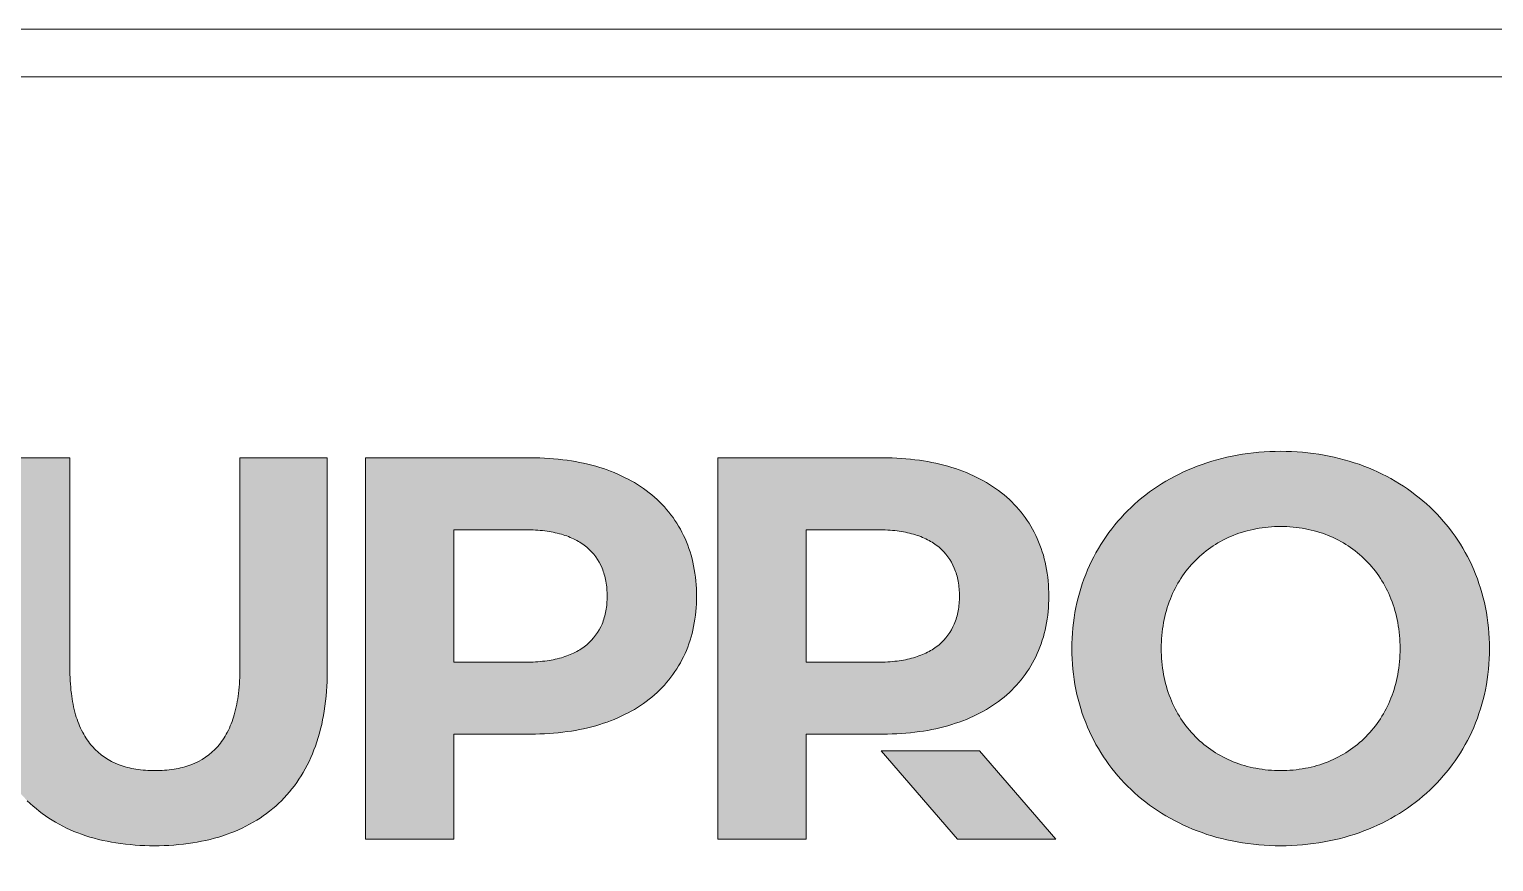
# Model space of a CAD drawing. Header units: millimetres. Extents: x 0 to 7790, y 0 to 17467.
# Drawn here: x 136.7 to 290.3, y 10837.6 to 10925 of the extents above; entities that cross this region are included whole.
import ezdxf

# ---------------------------------------------------------------- set-up
doc = ezdxf.new("R2010")
doc.units = ezdxf.units.MM
doc.layers.get('0').update_dxf_attribs({"lineweight": 15})
doc.layers.add('_MB_logo_navyblue_0.09', color=176, linetype='Continuous', lineweight=9)
doc.layers.add('_MB_ramka_0.15', color=124, linetype='Continuous', lineweight=15)
doc.layers.add('_MB_pomocnicze_niedrukowane', color=220, linetype='Continuous', lineweight=15, plot=False)

# ---------------------------------------------------------------- blocks, each defined once
blk = doc.blocks.new('-logo_new_ALUPROF')
at = {"layer": '_MB_logo_navyblue_0.09'}
h = blk.add_hatch(color=256, dxfattribs=at)
edge = h.paths.add_edge_path()
edge.add_arc((65.71077729149007, -15.00562185011801), 5.444306577864176, 179.9107788839091, 191.3072367144844)
edge.add_arc((65.33629367146963, -15.07699401928572), 5.063098947920667, 191.3461442901536, 203.056721379159)
edge.add_arc((65.1961958311366, -15.13063317957442), 4.913188195481013, 203.1210223745588, 226.5797366949905)
edge.add_arc((65.31419062815523, -15.00211547920959), 5.087638413685067, 226.6093841017991, 238.0329149500483)
edge.add_arc((65.47097921229661, -14.74746188399999), 5.386683594477502, 238.052164913051, 249.1409837678797)
edge.add_arc((65.62570217961527, -14.3368499884227), 5.825476126725009, 249.156957502876, 259.8472540035813)
edge.add_arc((65.73061567037824, -13.74211193520172), 6.429394972042421, 259.8612055720926, 270.0928101282971)
edge.add_arc((65.7511041616024, -13.74739036984009), 6.424116001017197, 269.9101523694583, 280.1132365906623)
edge.add_arc((65.8535122512442, -14.32874613471336), 5.83381084437024, 280.1256678490933, 290.7788344201919)
edge.add_arc((66.00730818254172, -14.73787744373428), 5.396730025831341, 290.7931832804674, 301.8508948008232)
edge.add_arc((66.16665827491555, -14.99742461199067), 5.092173893778004, 301.8690093919393, 313.2799448608349)
edge.add_arc((66.2914485534681, -15.13333790243068), 4.907676166315141, 313.3071269464103, 336.8093416407933)
edge.add_arc((66.15119709149447, -15.07994750622693), 5.057623704696445, 336.8790519709802, 348.6281614892102)
edge.add_arc((65.76368003206363, -15.00597353917161), 5.452120349231831, 348.6690111110812, 360.092789116914)
edge.add_arc((65.76302584613637, -14.9883100063489), 5.452774541409779, 359.9071758994942, 371.3303072658896)
edge.add_arc((66.15080701377782, -14.9142875761841), 5.058009371407269, 11.37115010506755, 23.1199271292144)
edge.add_arc((66.29132684882593, -14.86077778652728), 4.907768018595755, 23.18955329320021, 46.69193126687409)
edge.add_arc((66.16666150677256, -14.99656907230464), 5.092091234778272, 46.71922924290048, 58.13045520463679)
edge.add_arc((66.00732793679879, -15.25608636703854), 5.396613257454956, 58.14858191730764, 69.20657030204714)
edge.add_arc((65.85352404203351, -15.66523528883841), 5.833713362505914, 69.22092615484965, 79.87427880170158)
edge.add_arc((65.75110530233671, -16.24664856387876), 6.424077004675139, 79.88671170761441, 90.08985835006975)
edge.add_arc((65.73061805848317, -16.25142434467659), 6.428853316865375, 89.90720333559432, 100.1396793113175)
edge.add_arc((65.62573937028029, -15.65692452628491), 5.825175134833163, 100.1536477819189, 110.8445610658903)
edge.add_arc((65.4710961516033, -15.24655228660026), 5.386634990287025, 110.8605443171019, 121.9496233785324)
edge.add_arc((65.31441595908495, -14.99209037902704), 5.087809870487866, 121.9688712226821, 133.3922825408609)
edge.add_arc((65.19653876476377, -14.86370358383369), 4.913535642904758, 133.421934871317, 156.8796723416068)
edge.add_arc((65.33660295275328, -14.91733283510141), 5.063411617021573, 156.9439023942641, 168.6540123193261)
edge.add_arc((65.71091054578685, -14.9886702185314), 5.44443982556312, 168.6929024584724, 180.0891754238158)
edge = h.paths.add_edge_path(flags=16)
edge.add_arc((66.36784998041905, -14.98926849880932), 3.757123961008533, 169.6421381680713, 180.1201002237611, ccw=False)
edge.add_arc((65.94814159424331, -14.91403511661035), 3.330728833042695, 158.5281549129203, 169.617119346114, ccw=False)
edge.add_arc((65.63589090238685, -14.78661785675093), 2.993511837496931, 135.3619132898142, 158.6100110118937, ccw=False)
edge.add_arc((65.59183791366974, -14.76393524065628), 2.946265367003029, 111.79113623841349, 135.0738495227048, ccw=False)
edge.add_arc((65.68028456771313, -14.97933562777641), 3.179108220918731, 100.63606023393493, 111.8301499381532, ccw=False)
edge.add_arc((65.73529366028583, -15.27957528411893), 3.484342861266024, 89.90566835855623, 100.61384115908288, ccw=False)
edge.add_arc((65.74676275770526, -15.27971725301501), 3.48448482317977, 79.38637629691601, 90.09425995773131, ccw=False)
edge.add_arc((65.80173758860919, -14.9796607035853), 3.179436462393444, 68.17083736294978, 79.36418129432138, ccw=False)
edge.add_arc((65.89017538728565, -14.76428638171252), 2.946621135803837, 44.92889410838882, 68.2099529859646, ccw=False)
edge.add_arc((65.8463306593967, -14.78678037359475), 2.993586170823933, 21.392772344669993, 44.64105331988179, ccw=False)
edge.add_arc((65.53440986495684, -14.91407150390416), 3.330450203152279, 10.384395352230626, 21.47440325424168, ccw=False)
edge.add_arc((65.11493906738812, -14.98927084557097), 3.756605455593585, -0.12008100770907504, 10.359343645305387, ccw=False)
edge.add_arc((65.1149390673881, -15.00501708874187), 3.756605455593613, -10.359343645305387, 0.1200810077094161, ccw=False)
edge.add_arc((65.534409864957, -15.08021643040865), 3.330450203152131, 338.52559674575735, 349.61560464776824, ccw=False)
edge.add_arc((65.84633065939656, -15.20750756071808), 2.993586170824059, 315.3589466801196, 338.6072276553313, ccw=False)
edge.add_arc((65.89017538728572, -15.23000155260038), 2.946621135803753, 291.7900470140346, 315.07110589161084, ccw=False)
edge.add_arc((65.8017375886092, -15.01462723072766), 3.179436462393332, 280.63581870567873, 291.8291626370508, ccw=False)
edge.add_arc((65.74676275770524, -14.71457068129764), 3.484484823179971, 269.9057400422689, 280.61362370308353, ccw=False)
edge.add_arc((65.73529366028582, -14.71471265019403), 3.484342861265918, 259.386158840917, 270.09433164144406, ccw=False)
edge.add_arc((65.68028456771309, -15.01495230653664), 3.179108220918522, 248.1698500618461, 259.3639397660652, ccw=False)
edge.add_arc((65.59183791366972, -15.23035269365654), 2.946265367003046, 224.9261504772959, 248.208863761587, ccw=False)
edge.add_arc((65.63589090238696, -15.20767007756191), 2.993511837497024, 201.3899889881049, 224.6380867101846, ccw=False)
edge.add_arc((65.9481415942431, -15.08025281770248), 3.330728833042489, 190.3828806538869, 201.4718450870806, ccw=False)
edge.add_arc((66.36784998041915, -15.00501943550351), 3.757123961008633, 179.8798997762388, 190.3578618319286, ccw=False)
h = blk.add_hatch(color=256, dxfattribs=at)
h.paths.add_polyline_path([(60.26647731451639, -14.99714396715642, 0.0497674551039136), (60.37214523868195, -16.07308703386166, 0.0511415482301273), (60.6776472773462, -17.05991729842591, 0.1027169284989633), (61.81914329517605, -18.69923716623031, 0.0498858767050586), (62.62063207284434, -19.31822564202001, 0.04842189124851001), (63.55294456201662, -19.78109906076773, 0.0466790773105841), (64.59882816194423, -20.07110685874819, 0.0446734798644409), (65.74103027187851, -20.17149847223618, 0.0445487887653804), (66.87914143632943, -20.07169256860887, 0.046516715647148), (67.92312435033668, -19.78310720886144, 0.048285842543293), (68.85521945419652, -19.32199091969571, 0.0498307823781908), (69.6576671882053, -18.70459222781354, 0.1029087410296668), (70.80258230785478, -17.06594174270702, 0.0513101188563238), (71.10953057408818, -16.07718700288631, 0.0498869578172952), (71.21579323165568, -14.99714396715642, 0.0498841292989967), (71.10953057408818, -13.91703161422314, 0.0513086642578014), (70.80258230785483, -12.92822478395962, 0.1029094610149176), (69.6576671882053, -11.28951195438616, 0.0498320530397747), (68.85521945419652, -10.67209808654821, 0.0482870534087259), (67.92312435033668, -10.21097400432411, 0.0465175293126294), (66.87914143632943, -9.922385773449927, 0.0445490616700057), (65.74103027187851, -9.82257945966162, 0.0446772897383253), (64.59882816194423, -9.92298009669089, 0.0466817743996214), (63.55294456201662, -10.21301168400743, 0.048423029276125), (62.62063207284434, -10.67591873595442, 0.0498853538588256), (61.81914329517605, -11.294945766875, 0.102712621217359), (60.6776472773462, -12.93433782300958, 0.0511395045117841), (60.37214523868195, -13.9211918769099, 0.0497666464793515)])
h.paths.add_polyline_path([(62.61073427347273, -14.99714396715642, -0.0457506146541701), (62.67195223333867, -14.3137536569956, -0.0484225279433295), (62.84857349299892, -13.69484188130667, -0.1017883315863794), (63.50583019207633, -12.68329798292628, -0.1019409377103577), (64.49811293145338, -12.02820037117837, -0.0488823092367817), (65.09351674148817, -11.85484645378008, -0.0467572476250342), (65.74103027187851, -11.79523714522613, -0.0467559832569354), (66.38855282581014, -11.85484645378008, -0.048879047413906), (66.98398042518099, -12.02820037117837, -0.101933643988117), (67.97633535288824, -12.68329798292628, -0.101789139463547), (68.63366424029583, -13.69484188130667, -0.0484270916115491), (68.8103092892921, -14.3137536569956, -0.04575700979860701), (68.87153627269933, -14.99714396715642, -0.0457570097986077), (68.8103092892921, -15.68053427731725, -0.0484270916115484), (68.63366424029583, -16.29944605300613, -0.1017891394635466), (67.97633535288824, -17.31098995138657, -0.1019336439881194), (66.98398042518099, -17.96608756313447, -0.0488790474139078), (66.38855282581014, -18.13944148053277, -0.0467559832569327), (65.74103027187851, -18.19905078908672, -0.0467572476250356), (65.09351674148817, -18.13944148053277, -0.04888230923678501), (64.49811293145338, -17.96608756313447, -0.1019409377103565), (63.50583019207633, -17.31098995138657, -0.1017883315863799), (62.84857349299892, -16.29944605300613, -0.0484225279433297), (62.67195223333867, -15.68053427731725, -0.0457506146541698)], flags=0)
h = blk.add_hatch(color=256, dxfattribs=at)
h.paths.add_polyline_path([(60.26647731451639, -14.99714396715641, 0.0497674551039136), (60.37214523868195, -16.07308703386166, 0.0511415482301273), (60.6776472773462, -17.05991729842591, 0.1027169284989633), (61.81914329517605, -18.69923716623031, 0.0498858767050586), (62.62063207284434, -19.31822564202001, 0.04842189124851001), (63.55294456201662, -19.78109906076773, 0.0466790773105841), (64.59882816194423, -20.07110685874819, 0.0446734798644409), (65.74103027187851, -20.17149847223618, 0.0445487887653804), (66.87914143632943, -20.07169256860887, 0.046516715647148), (67.92312435033668, -19.78310720886144, 0.048285842543293), (68.85521945419652, -19.32199091969571, 0.0498307823781908), (69.6576671882053, -18.70459222781354, 0.1029087410296668), (70.80258230785478, -17.06594174270702, 0.0513101188563238), (71.10953057408818, -16.07718700288631, 0.0498869578172952), (71.21579323165568, -14.99714396715641, 0.0498841292989967), (71.10953057408818, -13.91703161422314, 0.0513086642578014), (70.80258230785483, -12.92822478395963, 0.1029094610149176), (69.6576671882053, -11.28951195438616, 0.0498320530397747), (68.85521945419652, -10.67209808654821, 0.0482870534087259), (67.92312435033668, -10.21097400432411, 0.0465175293126294), (66.87914143632943, -9.922385773449927, 0.0445490616700057), (65.74103027187851, -9.82257945966162, 0.0446772897383253), (64.59882816194423, -9.92298009669089, 0.0466817743996214), (63.55294456201662, -10.21301168400743, 0.048423029276125), (62.62063207284434, -10.67591873595442, 0.0498853538588256), (61.81914329517605, -11.294945766875, 0.102712621217359), (60.6776472773462, -12.93433782300957, 0.0511395045117841), (60.37214523868195, -13.92119187690991, 0.0497666464793515)])
h.paths.add_polyline_path([(62.61073427347273, -14.99714396715641, -0.0457506146541701), (62.67195223333867, -14.3137536569956, -0.0484225279433295), (62.84857349299892, -13.69484188130668, -0.1017883315863794), (63.50583019207633, -12.68329798292629, -0.1019409377103577), (64.49811293145338, -12.02820037117837, -0.0488823092367817), (65.09351674148817, -11.85484645378008, -0.0467572476250342), (65.74103027187851, -11.79523714522613, -0.0467559832569354), (66.38855282581014, -11.85484645378008, -0.048879047413906), (66.98398042518099, -12.02820037117837, -0.101933643988117), (67.97633535288824, -12.68329798292629, -0.101789139463547), (68.63366424029583, -13.69484188130668, -0.0484270916115491), (68.8103092892921, -14.3137536569956, -0.04575700979860701), (68.87153627269933, -14.99714396715641, -0.0457570097986077), (68.8103092892921, -15.68053427731725, -0.0484270916115484), (68.63366424029583, -16.29944605300613, -0.1017891394635466), (67.97633535288824, -17.31098995138657, -0.1019336439881194), (66.98398042518099, -17.96608756313447, -0.0488790474139078), (66.38855282581014, -18.13944148053277, -0.0467559832569327), (65.74103027187851, -18.19905078908672, -0.0467572476250356), (65.09351674148817, -18.13944148053277, -0.04888230923678501), (64.49811293145338, -17.96608756313447, -0.1019409377103565), (63.50583019207633, -17.31098995138657, -0.1017883315863799), (62.84857349299892, -16.29944605300613, -0.0484225279433297), (62.67195223333867, -15.68053427731725, -0.0457506146541698)], flags=0)
h = blk.add_hatch(color=256, dxfattribs=at)
edge = h.paths.add_edge_path()
edge.add_arc((38.33781790789146, -15.62251724831904), 6.660749172903948, 179.7840687758771, 188.7812961998051)
edge.add_arc((36.77049165932579, -15.86531488351785), 5.074728474178733, 188.7736351757703, 199.4409148183171)
edge.add_arc((35.837093163516, -16.19148204295881), 4.085988943604182, 199.484335557627, 211.7024374269248)
edge.add_arc((35.43120466564638, -16.43417110233765), 3.613135006881564, 211.8105939783325, 224.9924009333497)
edge.add_arc((35.41933706493887, -16.43368103612406), 3.605099303647471, 225.1312600104887, 238.292209712325)
edge.add_arc((35.64893737262754, -16.04781287725798), 4.054054555862785, 238.3978865271777, 250.5684102617653)
edge.add_arc((35.95783212480718, -15.16140277082294), 4.992738937365029, 250.6096313438475, 261.2330392781624)
edge.add_arc((36.18498316880533, -13.69446909797112), 6.477155103668293, 261.2249629174573, 270.2056656559283)
edge.add_arc((36.23148565327715, -13.69354010573022), 6.478084099015486, 269.7943414371717, 278.774406811465)
edge.add_arc((36.45866669083914, -15.16076638366955), 4.993374184757135, 278.7663161449858, 289.3890839128832)
edge.add_arc((36.7676229824238, -16.04741057964695), 4.054448493683599, 289.4302814314502, 301.6003125785134)
edge.add_arc((36.99731526866027, -16.43345349025624), 3.605295994572126, 301.7059695852711, 314.8667543304089)
edge.add_arc((36.98556578728007, -16.43406218501462), 3.61316398843778, 315.0056162402093, 328.187658632066)
edge.add_arc((36.5798142396787, -16.19144280832138), 4.085864582721404, 328.2958387220518, 340.5144638198286)
edge.add_arc((35.64656121340663, -15.86530715290898), 5.074456387365354, 340.5579082766893, 351.2258023593664)
edge.add_arc((34.07937619544671, -15.62251706925346), 6.660336364834613, 351.2181536738909, 360.2159430671883)
edge.add_line((40.73966525616657, -15.59741487027213), (40.73966525616657, -9.994235433705413))
edge.add_line((40.73966525616657, -9.994235433705413), (38.4525289540978, -9.994235433705413))
edge.add_line((38.4525289540978, -9.994235433705413), (38.4525289540978, -15.51173388494075))
edge.add_arc((33.04069018831629, -15.53436719675165), 5.411886093925026, -6.777462789183517, 0.23962016216222537, ccw=False)
edge.add_arc((34.83298870693712, -15.75122877028052), 3.606521615721789, 344.19242243219026, 353.28339833773686, ccw=False)
edge.add_arc((35.90708494526782, -16.05630706125401), 2.489940141549245, 332.72171787379, 344.2142588638315, ccw=False)
edge.add_arc((36.44330412529713, -16.3296376289033), 1.888084590975051, 319.00075538667994, 332.6360723055626, ccw=False)
edge.add_arc((36.56575046306556, -16.41275724279874), 1.741230501518083, 290.2381441626286, 318.42164712667545, ccw=False)
edge.add_arc((36.37511246413164, -15.90252767499387), 2.285907273097706, 278.7982213281881, 290.29750933533745, ccw=False)
edge.add_arc((36.23763142631302, -15.01884041421388), 3.180224811577864, 269.7295186847025, 278.8108109476893, ccw=False)
edge.add_arc((36.2082149733947, -15.06423181260571), 3.134831065295853, 261.1257773488208, 270.2632528809081, ccw=False)
edge.add_arc((36.07569652085282, -15.91043931528366), 2.278310156437173, 249.6455656688332, 261.1356146712343, ccw=False)
edge.add_arc((35.89158843118161, -16.40219943574941), 1.753219095597608, 221.6921126585062, 249.6967089307058, ccw=False)
edge.add_arc((36.01314495625061, -16.31853985834936), 1.899722171780015, 207.5593254101856, 221.1377767457763, ccw=False)
edge.add_arc((36.53786675654506, -16.04889945797675), 2.489661420589634, 195.9647899293135, 207.4735669352294, ccw=False)
edge.add_arc((37.58579528025153, -15.74790885564009), 3.579958907400227, 186.8201794398766, 195.9832354115623, ccw=False)
edge.add_arc((39.3285948957787, -15.53402073889631), 5.33582877283277, 179.7606845276381, 186.8782794077576, ccw=False)
edge.add_line((33.99281266735794, -15.51173388494075), (33.99281266735794, -9.994235433705413))
edge.add_line((33.99281266735794, -9.994235433705413), (31.67711603684536, -9.994235433705413))
edge.add_line((31.67711603684536, -9.994235433705413), (31.67711603684536, -15.59741487027213))
for points in [[(31.67711603684536, -15.59741487027213, 0.0392779906928374), (31.75514423885724, -16.63936871797632, 0.0465784289619555), (31.98509770363471, -17.55436010951852, 0.0533620898727055), (32.3607797192906, -18.33870128764562, 0.0575799915259149), (32.87599357393773, -18.98870449510475, 0.0574886833394647), (33.5245425556889, -19.50068197464294, 0.0531539022601982), (34.30022995265692, -19.8709459690072, 0.0463865889216032), (35.19685905295457, -20.0958087209446, 0.0392057771179952), (36.2082331446947, -20.1715824732022, 0.0392029918177454), (37.21968106540889, -20.0958087209446, 0.04638378965874299), (38.11637415081736, -19.8709459690072, 0.0531517468693554), (38.89211568903301, -19.50068197464294, 0.0574879612013487), (39.54070896816857, -18.98870449510475, 0.0575810222189072), (40.0559572763369, -18.33870128764562, 0.053364379388823), (40.43166390165081, -17.55436010951852, 0.04658111577968799), (40.66163213222309, -16.63936871797632, 0.0392804465299534), (40.73966525616657, -15.59741487027213), (40.73966525616657, -9.994235433705407), (38.4525289540978, -9.994235433705407), (38.4525289540978, -15.51173388494076, -0.0306273714848662), (38.4147580509824, -16.1730421540487, -0.0396876832901987), (38.30311879838091, -16.73367231223336, -0.0501877441478976), (38.12012138141053, -17.1974782319392, -0.0595655915297008), (37.86827598518832, -17.5683137856108, -0.1235973948465063), (37.16808199545704, -18.0464892846293, -0.0502172577596024), (36.72475377218221, -18.16153697486531, -0.0396453639465777), (36.2226183101241, -18.19902978884517, -0.0398908974044359), (35.72461747569236, -18.16153697486531, -0.0501768434186426), (35.2832397728954, -18.0464892846293, -0.122804918324301), (34.58240757269969, -17.5683137856108, -0.0593165919349108), (34.32897998054786, -17.1974782319392, -0.0502587658241253), (34.14422933052465, -16.73367231223336, -0.0400026912387133), (34.03116907525354, -16.1730421540487, -0.0310663548238156), (33.99281266735794, -15.51173388494076), (33.99281266735794, -9.994235433705407), (31.67711603684536, -9.994235433705407)], [(31.67711603684536, -15.59741487027213, 0.0392779906928374), (31.75514423885724, -16.63936871797632, 0.0465784289619555), (31.98509770363471, -17.55436010951852, 0.0533620898727055), (32.3607797192906, -18.33870128764562, 0.0575799915259149), (32.87599357393773, -18.98870449510475, 0.0574886833394647), (33.5245425556889, -19.50068197464294, 0.0531539022601982), (34.30022995265692, -19.8709459690072, 0.0463865889216032), (35.19685905295457, -20.0958087209446, 0.0392057771179952), (36.2082331446947, -20.1715824732022, 0.0392029918177454), (37.21968106540889, -20.0958087209446, 0.04638378965874299), (38.11637415081736, -19.8709459690072, 0.0531517468693554), (38.89211568903301, -19.50068197464294, 0.0574879612013487), (39.54070896816857, -18.98870449510475, 0.0575810222189072), (40.0559572763369, -18.33870128764562, 0.053364379388823), (40.43166390165081, -17.55436010951852, 0.04658111577968799), (40.66163213222309, -16.63936871797632, 0.0392804465299534), (40.73966525616657, -15.59741487027213), (40.73966525616657, -9.994235433705413), (38.4525289540978, -9.994235433705413), (38.4525289540978, -15.51173388494075, -0.0306273714848662), (38.4147580509824, -16.1730421540487, -0.0396876832901987), (38.30311879838091, -16.73367231223336, -0.0501877441478976), (38.12012138141053, -17.1974782319392, -0.0595655915297008), (37.86827598518832, -17.5683137856108, -0.1235973948465063), (37.16808199545704, -18.0464892846293, -0.0502172577596024), (36.72475377218221, -18.16153697486531, -0.0396453639465777), (36.2226183101241, -18.19902978884517, -0.0398908974044359), (35.72461747569236, -18.16153697486531, -0.0501768434186426), (35.2832397728954, -18.0464892846293, -0.122804918324301), (34.58240757269969, -17.5683137856108, -0.0593165919349108), (34.32897998054786, -17.1974782319392, -0.0502587658241253), (34.14422933052465, -16.73367231223336, -0.0400026912387133), (34.03116907525354, -16.1730421540487, -0.0310663548238156), (33.99281266735794, -15.51173388494075), (33.99281266735794, -9.994235433705413), (31.67711603684536, -9.994235433705413)], [(57.84507596839953, -17.6814893371297), (55.26435629012178, -17.6814893371297), (57.26693931982771, -20.00002100024515), (59.847553996898, -20.00002100024515)], [(57.84507596839953, -17.6814893371297), (55.26435629012178, -17.6814893371297), (57.26693931982771, -20.00002100024515), (59.847553996898, -20.00002100024515)], [(57.84507596839953, -17.6814893371297), (55.26435629012178, -17.6814893371297), (57.26693931982771, -20.00002100024515), (59.847553996898, -20.00002100024515)]]:
    blk.add_hatch(color=256, dxfattribs=at).paths.add_polyline_path(points)
h = blk.add_hatch(color=256, dxfattribs=at)
edge = h.paths.add_edge_path()
edge.add_line((41.74878986110011, -9.994172432980934), (41.74878986110011, -20.00005250060739))
edge.add_line((41.74878986110011, -20.00005250060739), (44.06438149040515, -20.00005250060739))
edge.add_line((44.06438149040515, -20.00005250060739), (44.06438149040515, -17.2413557755935))
edge.add_line((44.06438149040515, -17.2413557755935), (46.07966966622035, -17.2413557755935))
edge.add_arc((46.09841875232114, -10.36895303759304), 6.872428313304238, 269.843687734974, 277.8232050517771)
edge.add_arc((46.29637234320225, -11.79418447279677), 5.433517398867055, 277.8009213282294, 287.0155511704949)
edge.add_arc((46.6145959161902, -12.83225472473434), 4.347766161112983, 287.0086767107917, 297.6067045704779)
edge.add_arc((46.95550935036751, -13.48792217206239), 3.608768095704882, 297.6342651266464, 309.5805351174845)
edge.add_arc((47.23679441416587, -13.83254633652403), 3.163933020431764, 309.6309999535575, 335.7769944621931)
edge.add_arc((47.03280918823498, -13.75647727059989), 3.381199107605316, 336.0196761181214, 348.67431161231)
edge.add_arc((46.42262969097746, -13.63862362198473), 4.002643461809726, 348.7354620509045, 360.1963870384882)
edge.add_arc((46.37762830138247, -13.61087072071883), 4.047645666578086, 359.8013511970951, 371.2016007365405)
edge.add_arc((47.00753436362647, -13.48973466573148), 3.406209220721353, 11.261118057753, 23.87982392513653)
edge.add_arc((47.22932228092115, -13.40559592617408), 3.16937214013128, 24.11208882921485, 50.2749784724617)
edge.add_arc((46.95587957490078, -13.74096744112783), 3.602073768579835, 50.33903006967851, 62.31662237762359)
edge.add_arc((46.61606130796286, -14.3933931926024), 4.337690406612858, 62.34553094479708, 72.97085223748861)
edge.add_arc((46.29730366137857, -15.43202522951053), 5.424135365020263, 72.96440732822165, 82.19543105238859)
edge.add_arc((46.09852048890116, -16.86254694907487), 6.868400384867234, 82.1730349919985, 90.15725261711844)
edge.add_line((46.07966966622035, -9.994172432980934), (41.74878986110011, -9.994172432980934))
edge = h.paths.add_edge_path(flags=16)
edge.add_line((44.06438149040515, -11.88104413200655), (45.95114818822324, -11.88104413200655))
edge.add_arc((45.96522122168892, -15.8202230293769), 3.939204035812163, 82.94629854692943, 90.20469291014638, ccw=False)
edge.add_arc((46.10548294093142, -14.70377018771398), 2.813977781748796, 74.00398414689818, 82.98906136384352, ccw=False)
edge.add_arc((46.31398132406363, -13.97852110651516), 2.059353793047253, 63.06222813513409, 74.01979395881739, ccw=False)
edge.add_arc((46.51595782144169, -13.57774988090478), 1.610567410574148, 50.20760415813493, 63.008989154278424, ccw=False)
edge.add_arc((46.6271201943866, -13.43274673251327), 1.428025904273936, 22.420289252804707, 49.911119677940974, ccw=False)
edge.add_arc((46.38192044648141, -13.52956611485604), 1.691622722104313, 10.063471105932479, 22.284207506792825, ccw=False)
edge.add_arc((45.89252068356495, -13.61540510364634), 2.188492613201966, -0.2486912939958188, 10.037319480018198, ccw=False)
edge.add_arc((45.94217495845452, -13.63408066869733), 2.138837408492713, -10.153325149123816, 0.24582294917877334, ccw=False)
edge.add_arc((46.40862552140286, -13.71673513181828), 1.66512133115102, 337.5185351162084, 349.816834555821, ccw=False)
edge.add_arc((46.63488152754064, -13.806020097501), 1.421924523232443, 309.8873388771651, 337.35666383154944, ccw=False)
edge.add_arc((46.5159377011048, -13.65200221828169), 1.616397219169425, 296.8866086056196, 309.62141107090844, ccw=False)
edge.add_arc((46.3127225637479, -13.24722739519266), 2.069317205711862, 285.9374632650987, 296.83672643998284, ccw=False)
edge.add_arc((46.1045861108662, -12.52134861676156), 2.824446527861766, 277.0031521919139, 285.9540669858485, ccw=False)
edge.add_arc((45.96511176555966, -11.40981055309118), 3.944698237927729, 269.7971820223321, 277.0454290959233, ccw=False)
edge.add_line((45.95114818822324, -15.35448407656788), (44.06438149040515, -15.35448407656788))
edge.add_line((44.06438149040515, -15.35448407656788), (44.06438149040515, -11.88104413200655))
h = blk.add_hatch(color=256, dxfattribs=at)
h.paths.add_polyline_path([(41.74878986110011, -9.994172432980934), (41.74878986110011, -20.00005250060739), (44.06438149040515, -20.00005250060739), (44.06438149040515, -17.2413557755935), (46.07966966622035, -17.2413557755935, 0.0348312882191382), (47.03387183095199, -17.17741824343685, 0.0402280868359112), (47.8863893497477, -16.98985163329572, 0.0462756097404274), (48.62934959300971, -16.6850249246634, 0.0521726968643936), (49.2548799311402, -16.26930709703314, 0.1145809458215926), (50.12216037361577, -15.1306740027519, 0.0552724473790961), (50.34816521876536, -14.42049669508746, 0.0500494467978162), (50.42524964039251, -13.62490418639817, 0.0497840405458759), (50.34816521876536, -12.82456796104673, 0.0551151972217058), (50.12216037361577, -12.11083435271922, 0.1146556332248345), (49.2548799311402, -10.96796675661619, 0.0523097392458885), (48.62934959300971, -10.55122865358089, 0.0463949554895192), (47.8863893497477, -10.24588493704987, 0.0402997346061417), (47.03387183095199, -10.05813354939316, 0.0348518220796641), (46.07966966622035, -9.994172432980934)])
h.paths.add_polyline_path([(44.06438149040515, -11.88104413200655), (45.95114818822324, -11.88104413200655, -0.0316813132034063), (46.44895378603478, -11.91083289254607, -0.03922489373431), (46.88093224011538, -11.99874720434194, -0.0478478649209655), (47.24691497430767, -12.14260911266022, -0.0559147418866886), (47.54673341245424, -12.3402406627669, -0.1205300067980908), (47.94720309598083, -12.88810086940958, -0.0533736179253288), (48.04751718904608, -13.23397361647765, -0.0449113480678467), (48.08099268143617, -13.62490418639817, -0.0454060094948974), (48.04751718904608, -14.01112118648762, -0.0537130207776005), (47.94720309598083, -14.35345178344593, -0.1204348093655948), (47.54673341245424, -14.89707256633526, -0.0556233172134688), (47.24691497430767, -15.09367215144931, -0.0475928923103552), (46.88093224011538, -15.23700413179843, -0.0390756035704267), (46.44895378603478, -15.32472320697411, -0.0316369929220426), (45.95114818822324, -15.35448407656787), (44.06438149040515, -15.35448407656787)], flags=0)
h = blk.add_hatch(color=256, dxfattribs=at)
h.paths.add_polyline_path([(41.74878986110011, -9.994172432980934), (41.74878986110011, -20.00005250060739), (44.06438149040515, -20.00005250060739), (44.06438149040515, -17.2413557755935), (46.07966966622035, -17.2413557755935, 0.0348312882191382), (47.03387183095199, -17.17741824343685, 0.0402280868359112), (47.8863893497477, -16.98985163329572, 0.0462756097404274), (48.62934959300971, -16.6850249246634, 0.0521726968643936), (49.2548799311402, -16.26930709703314, 0.1145809458215926), (50.12216037361577, -15.1306740027519, 0.0552724473790961), (50.34816521876536, -14.42049669508746, 0.0500494467978162), (50.42524964039251, -13.62490418639817, 0.0497840405458759), (50.34816521876536, -12.82456796104672, 0.0551151972217058), (50.12216037361577, -12.11083435271922, 0.1146556332248345), (49.2548799311402, -10.9679667566162, 0.0523097392458885), (48.62934959300971, -10.55122865358089, 0.0463949554895192), (47.8863893497477, -10.24588493704988, 0.0402997346061417), (47.03387183095199, -10.05813354939316, 0.0348518220796641), (46.07966966622035, -9.994172432980934)])
h.paths.add_polyline_path([(44.06438149040515, -11.88104413200655), (45.95114818822324, -11.88104413200655, -0.0316813132034063), (46.44895378603478, -11.91083289254607, -0.03922489373431), (46.88093224011538, -11.99874720434194, -0.0478478649209655), (47.24691497430767, -12.14260911266022, -0.0559147418866886), (47.54673341245424, -12.3402406627669, -0.1205300067980908), (47.94720309598083, -12.88810086940958, -0.0533736179253288), (48.04751718904608, -13.23397361647765, -0.0449113480678467), (48.08099268143617, -13.62490418639817, -0.0454060094948974), (48.04751718904608, -14.01112118648763, -0.0537130207776005), (47.94720309598083, -14.35345178344593, -0.1204348093655948), (47.54673341245424, -14.89707256633526, -0.0556233172134688), (47.24691497430767, -15.09367215144931, -0.0475928923103552), (46.88093224011538, -15.23700413179843, -0.0390756035704267), (46.44895378603478, -15.32472320697411, -0.0316369929220426), (45.95114818822324, -15.35448407656788), (44.06438149040515, -15.35448407656788)], flags=0)
h = blk.add_hatch(color=256, dxfattribs=at)
edge = h.paths.add_edge_path()
edge.add_line((50.98510557873612, -9.994172432980934), (50.98510557873612, -20.00005250060739))
edge.add_line((50.98510557873612, -20.00005250060739), (53.30069720804121, -20.00005250060739))
edge.add_line((53.30069720804121, -20.00005250060739), (53.30069720804121, -17.2413557755935))
edge.add_line((53.30069720804121, -17.2413557755935), (55.31598538385639, -17.2413557755935))
edge.add_arc((55.33473446995718, -10.36895303759299), 6.872428313304289, 269.843687734974, 277.8232050517771)
edge.add_arc((55.53268806083831, -11.79418447279682), 5.433517398867001, 277.8009213282293, 287.0155511704949)
edge.add_arc((55.85091163382621, -12.83225472473434), 4.347766161112996, 287.0086767107921, 297.6067045704781)
edge.add_arc((56.19182506800355, -13.4879221720625), 3.608768095704785, 297.634265126647, 309.5805351174852)
edge.add_arc((56.47311013180188, -13.83254633652402), 3.163933020431771, 309.6309999535576, 335.7769944621931)
edge.add_arc((56.26912490587097, -13.75647727059968), 3.381199107605418, 336.0196761181184, 348.6743116123067)
edge.add_arc((55.65894540861353, -13.6386236219848), 4.002643461809704, 348.7354620509055, 360.1963870384891)
edge.add_arc((55.61394401901853, -13.61087072071876), 4.04764566657808, 359.801351197094, 371.2016007365394)
edge.add_arc((56.24385008126251, -13.48973466573167), 3.406209220721411, 11.26111805775612, 23.87982392513965)
edge.add_arc((56.46563799855718, -13.40559592617407), 3.169372140131264, 24.11208882921487, 50.27497847246183)
edge.add_arc((56.19219529253679, -13.74096744112778), 3.602073768579793, 50.33903006967795, 62.31662237762298)
edge.add_arc((55.8523770255989, -14.39339319260232), 4.337690406612789, 62.34553094479669, 72.97085223748826)
edge.add_arc((55.53361937901461, -15.43202522951056), 5.424135365020288, 72.96440732822165, 82.19543105238854)
edge.add_arc((55.3348362065372, -16.86254694907496), 6.868400384867324, 82.17303499199853, 90.15725261711844)
edge.add_line((55.31598538385639, -9.994172432980934), (50.98510557873612, -9.994172432980934))
edge = h.paths.add_edge_path(flags=16)
edge.add_line((53.30069720804121, -11.88104413200655), (55.1875689070668, -11.88104413200655))
edge.add_arc((55.2016397162792, -15.81969740411667), 3.938678405959999, 82.94582784108871, 90.20468787089851, ccw=False)
edge.add_arc((55.34188026697881, -14.70348510669778), 2.813693457329337, 74.00311477003987, 82.98858048530451, ccw=False)
edge.add_arc((55.55034729779983, -13.97838492583989), 2.059221234599704, 63.06112231798852, 74.01891019046718, ccw=False)
edge.add_arc((55.75229050647956, -13.57769778286862), 1.610524921302248, 50.2065229769529, 63.0078732010337, ccw=False)
edge.add_arc((55.86341499228691, -13.43274394552225), 1.428045696429419, 22.419840658732085, 49.91000265980938, ccw=False)
edge.add_arc((55.61819972809864, -13.52957024499532), 1.691659521170551, 10.063391985479313, 22.283847912333613, ccw=False)
edge.add_arc((55.1288168590491, -13.61540564653383), 2.188512152813475, -0.24867486054057508, 10.037243369894497, ccw=False)
edge.add_arc((55.17847159000885, -13.63408013234767), 2.138856492097672, -10.15324819371051, 0.24580638795947607, ccw=False)
edge.add_arc((55.64490545344003, -13.7167310375477), 1.665157478741178, 337.5188973735554, 349.81691483858503, ccw=False)
edge.add_arc((55.87117665177323, -13.80602298265343), 1.421943932742941, 309.88845593384065, 337.35711603985226, ccw=False)
edge.add_arc((55.7522704897623, -13.65205474907986), 1.616354239968005, 296.8877214492189, 309.6224908067927, ccw=False)
edge.add_arc((55.54908859619081, -13.24736439314462), 2.069183821623622, 285.9383446907815, 296.837829223874, ccw=False)
edge.add_arc((55.34098347750092, -12.52163479842986), 2.824161102846562, 277.0036324094308, 285.95493426291256, ccw=False)
edge.add_arc((55.20153026753114, -11.41033692187582), 3.944171864593567, 269.7971871589715, 277.0458992621113, ccw=False)
edge.add_line((55.1875689070668, -15.35448407656788), (53.30069720804121, -15.35448407656788))
edge.add_line((53.30069720804121, -15.35448407656788), (53.30069720804121, -11.88104413200655))
h = blk.add_hatch(color=256, dxfattribs=at)
h.paths.add_polyline_path([(50.98510557873612, -9.994172432980934), (50.98510557873612, -20.00005250060739), (53.30069720804121, -20.00005250060739), (53.30069720804121, -17.2413557755935), (55.31598538385639, -17.2413557755935, 0.0348312882191382), (56.27018754858804, -17.17741824343685, 0.0402280868359116), (57.12270506738375, -16.98985163329572, 0.0462756097404265), (57.86566531064574, -16.6850249246634, 0.0521726968643942), (58.49119564877621, -16.26930709703314, 0.1145809458215924), (59.35847609125179, -15.1306740027519, 0.0552724473790954), (59.58448093640142, -14.42049669508746, 0.0500494467978164), (59.66156535802855, -13.62490418639817, 0.0497840405458759), (59.58448093640142, -12.82456796104673, 0.0551151972217058), (59.35847609125179, -12.11083435271922, 0.1146556332248349), (58.49119564877621, -10.96796675661619, 0.0523097392458883), (57.86566531064574, -10.55122865358089, 0.0463949554895192), (57.12270506738375, -10.24588493704987, 0.0402997346061415), (56.27018754858804, -10.05813354939316, 0.0348518220796639), (55.31598538385639, -9.994172432980934)])
h.paths.add_polyline_path([(53.30069720804121, -11.88104413200655), (55.1875689070668, -11.88104413200655, -0.0316833470967353), (55.68533984627666, -11.91083289254607, -0.03922659148626), (56.11729225513585, -11.99874720434194, -0.0478488360098054), (56.4832563270041, -12.14260911266022, -0.0559145896905928), (56.78306225524122, -12.3402406627669, -0.1205270478788417), (57.18352045426073, -12.88810086940958, -0.0533723906404034), (57.28383311176263, -13.23397361647765, -0.0449109434558446), (57.3173083990722, -13.62490418639817, -0.0454056006103531), (57.28383311176263, -14.01112118648762, -0.0537117868818046), (57.18352045426073, -14.35345178344593, -0.1204318663414105), (56.78306225524122, -14.89707256633526, -0.0556231723068596), (56.4832563270041, -15.09367215144931, -0.04759386035553799), (56.11729225513585, -15.23700413179843, -0.0390772950151475), (55.68533984627666, -15.32472320697411, -0.0316390240272577), (55.1875689070668, -15.35448407656787), (53.30069720804121, -15.35448407656787)], flags=0)
h = blk.add_hatch(color=256, dxfattribs=at)
h.paths.add_polyline_path([(50.98510557873612, -9.994172432980934), (50.98510557873612, -20.00005250060739), (53.30069720804121, -20.00005250060739), (53.30069720804121, -17.2413557755935), (55.31598538385639, -17.2413557755935, 0.0348312882191382), (56.27018754858804, -17.17741824343685, 0.0402280868359116), (57.12270506738375, -16.98985163329572, 0.0462756097404265), (57.86566531064574, -16.6850249246634, 0.0521726968643942), (58.49119564877621, -16.26930709703314, 0.1145809458215924), (59.35847609125179, -15.1306740027519, 0.0552724473790954), (59.58448093640142, -14.42049669508746, 0.0500494467978164), (59.66156535802855, -13.62490418639817, 0.0497840405458759), (59.58448093640142, -12.82456796104672, 0.0551151972217058), (59.35847609125179, -12.11083435271922, 0.1146556332248349), (58.49119564877621, -10.9679667566162, 0.0523097392458883), (57.86566531064574, -10.55122865358089, 0.0463949554895192), (57.12270506738375, -10.24588493704988, 0.0402997346061415), (56.27018754858804, -10.05813354939316, 0.0348518220796639), (55.31598538385639, -9.994172432980934)])
h.paths.add_polyline_path([(53.30069720804121, -11.88104413200655), (55.1875689070668, -11.88104413200655, -0.0316833470967353), (55.68533984627666, -11.91083289254607, -0.03922659148626), (56.11729225513585, -11.99874720434194, -0.0478488360098054), (56.4832563270041, -12.14260911266022, -0.0559145896905928), (56.78306225524122, -12.3402406627669, -0.1205270478788417), (57.18352045426073, -12.88810086940958, -0.0533723906404034), (57.28383311176263, -13.23397361647765, -0.0449109434558446), (57.3173083990722, -13.62490418639817, -0.0454056006103531), (57.28383311176263, -14.01112118648763, -0.0537117868818046), (57.18352045426073, -14.35345178344593, -0.1204318663414105), (56.78306225524122, -14.89707256633526, -0.0556231723068596), (56.4832563270041, -15.09367215144931, -0.04759386035553799), (56.11729225513585, -15.23700413179843, -0.0390772950151475), (55.68533984627666, -15.32472320697411, -0.0316390240272577), (55.1875689070668, -15.35448407656788), (53.30069720804121, -15.35448407656788)], flags=0)
for points in [[(60.26647731451639, -14.99714396715641, 0.0497674551039136), (60.37214523868195, -16.07308703386166, 0.0511415482301273), (60.6776472773462, -17.05991729842591, 0.1027169284989633), (61.81914329517605, -18.69923716623031, 0.0498858767050586), (62.62063207284434, -19.31822564202001, 0.04842189124851001), (63.55294456201662, -19.78109906076773, 0.0466790773105841), (64.59882816194423, -20.07110685874819, 0.0446734798644409), (65.74103027187851, -20.17149847223618, 0.0445487887653804), (66.87914143632943, -20.07169256860887, 0.046516715647148), (67.92312435033668, -19.78310720886144, 0.048285842543293), (68.85521945419652, -19.32199091969571, 0.0498307823781908), (69.6576671882053, -18.70459222781354, 0.1029087410296668), (70.80258230785478, -17.06594174270702, 0.0513101188563238), (71.10953057408818, -16.07718700288631, 0.0498869578172952), (71.21579323165568, -14.99714396715641, 0.0498841292989967), (71.10953057408818, -13.91703161422314, 0.0513086642578014), (70.80258230785483, -12.92822478395963, 0.1029094610149176), (69.6576671882053, -11.28951195438616, 0.0498320530397747), (68.85521945419652, -10.67209808654821, 0.0482870534087259), (67.92312435033668, -10.21097400432411, 0.0465175293126294), (66.87914143632943, -9.922385773449927, 0.0445490616700057), (65.74103027187851, -9.82257945966162, 0.0446772897383253), (64.59882816194423, -9.92298009669089, 0.0466817743996214), (63.55294456201662, -10.21301168400743, 0.048423029276125), (62.62063207284434, -10.67591873595442, 0.0498853538588256), (61.81914329517605, -11.294945766875, 0.102712621217359), (60.6776472773462, -12.93433782300957, 0.0511395045117841), (60.37214523868195, -13.92119187690991, 0.0497666464793515), (60.26647731451639, -14.99714396715641, 0.0497674551039136)], [(41.74878986110011, -9.994172432980934), (41.74878986110011, -20.00005250060739), (44.06438149040515, -20.00005250060739), (44.06438149040515, -17.2413557755935), (46.07966966622035, -17.2413557755935, 0.0348312882191382), (47.03387183095199, -17.17741824343685, 0.0402280868359112), (47.8863893497477, -16.98985163329572, 0.0462756097404274), (48.62934959300971, -16.6850249246634, 0.0521726968643936), (49.2548799311402, -16.26930709703314, 0.1145809458215926), (50.12216037361577, -15.1306740027519, 0.0552724473790961), (50.34816521876536, -14.42049669508746, 0.0500494467978162), (50.42524964039251, -13.62490418639817, 0.0497840405458759), (50.34816521876536, -12.82456796104672, 0.0551151972217058), (50.12216037361577, -12.11083435271922, 0.1146556332248345), (49.2548799311402, -10.9679667566162, 0.0523097392458885), (48.62934959300971, -10.55122865358089, 0.0463949554895192), (47.8863893497477, -10.24588493704988, 0.0402997346061417), (47.03387183095199, -10.05813354939316, 0.0348518220796641), (46.07966966622035, -9.994172432980934), (41.74878986110011, -9.994172432980934)], [(50.98510557873612, -9.994172432980934), (50.98510557873612, -20.00005250060739), (53.30069720804121, -20.00005250060739), (53.30069720804121, -17.2413557755935), (55.31598538385639, -17.2413557755935, 0.0348312882191382), (56.27018754858804, -17.17741824343685, 0.0402280868359116), (57.12270506738375, -16.98985163329572, 0.0462756097404265), (57.86566531064574, -16.6850249246634, 0.0521726968643942), (58.49119564877621, -16.26930709703314, 0.1145809458215924), (59.35847609125179, -15.1306740027519, 0.0552724473790954), (59.58448093640142, -14.42049669508746, 0.0500494467978164), (59.66156535802855, -13.62490418639817, 0.0497840405458759), (59.58448093640142, -12.82456796104672, 0.0551151972217058), (59.35847609125179, -12.11083435271922, 0.1146556332248349), (58.49119564877621, -10.9679667566162, 0.0523097392458883), (57.86566531064574, -10.55122865358089, 0.0463949554895192), (57.12270506738375, -10.24588493704988, 0.0402997346061415), (56.27018754858804, -10.05813354939316, 0.0348518220796639), (55.31598538385639, -9.994172432980934), (50.98510557873612, -9.994172432980934)], [(44.06438149040515, -11.88104413200655), (45.95114818822324, -11.88104413200655, -0.0316813132034063), (46.44895378603478, -11.91083289254607, -0.03922489373431), (46.88093224011538, -11.99874720434194, -0.0478478649209655), (47.24691497430767, -12.14260911266022, -0.0559147418866886), (47.54673341245424, -12.3402406627669, -0.1205300067980908), (47.94720309598083, -12.88810086940958, -0.0533736179253288), (48.04751718904608, -13.23397361647765, -0.0449113480678467), (48.08099268143617, -13.62490418639817, -0.0454060094948974), (48.04751718904608, -14.01112118648763, -0.0537130207776005), (47.94720309598083, -14.35345178344593, -0.1204348093655948), (47.54673341245424, -14.89707256633526, -0.0556233172134688), (47.24691497430767, -15.09367215144931, -0.0475928923103552), (46.88093224011538, -15.23700413179843, -0.0390756035704267), (46.44895378603478, -15.32472320697411, -0.0316369929220426), (45.95114818822324, -15.35448407656788), (44.06438149040515, -15.35448407656788), (44.06438149040515, -11.88104413200655)], [(53.30069720804121, -11.88104413200655), (55.1875689070668, -11.88104413200655, -0.0316833470967353), (55.68533984627666, -11.91083289254607, -0.03922659148626), (56.11729225513585, -11.99874720434194, -0.0478488360098054), (56.4832563270041, -12.14260911266022, -0.0559145896905928), (56.78306225524122, -12.3402406627669, -0.1205270478788417), (57.18352045426073, -12.88810086940958, -0.0533723906404034), (57.28383311176263, -13.23397361647765, -0.0449109434558446), (57.3173083990722, -13.62490418639817, -0.0454056006103531), (57.28383311176263, -14.01112118648763, -0.0537117868818046), (57.18352045426073, -14.35345178344593, -0.1204318663414105), (56.78306225524122, -14.89707256633526, -0.0556231723068596), (56.4832563270041, -15.09367215144931, -0.04759386035553799), (56.11729225513585, -15.23700413179843, -0.0390772950151475), (55.68533984627666, -15.32472320697411, -0.0316390240272577), (55.1875689070668, -15.35448407656788), (53.30069720804121, -15.35448407656788), (53.30069720804121, -11.88104413200655)], [(62.61073427347273, -14.99714396715641, -0.0457506146541701), (62.67195223333867, -14.3137536569956, -0.0484225279433295), (62.84857349299892, -13.69484188130668, -0.1017883315863794), (63.50583019207633, -12.68329798292629, -0.1019409377103577), (64.49811293145338, -12.02820037117837, -0.0488823092367817), (65.09351674148817, -11.85484645378008, -0.0467572476250342), (65.74103027187851, -11.79523714522613, -0.0467559832569354), (66.38855282581014, -11.85484645378008, -0.048879047413906), (66.98398042518099, -12.02820037117837, -0.101933643988117), (67.97633535288824, -12.68329798292629, -0.101789139463547), (68.63366424029583, -13.69484188130668, -0.0484270916115491), (68.8103092892921, -14.3137536569956, -0.04575700979860701), (68.87153627269933, -14.99714396715641, -0.0457570097986077), (68.8103092892921, -15.68053427731725, -0.0484270916115484), (68.63366424029583, -16.29944605300613, -0.1017891394635466), (67.97633535288824, -17.31098995138657, -0.1019336439881194), (66.98398042518099, -17.96608756313447, -0.0488790474139078), (66.38855282581014, -18.13944148053277, -0.0467559832569327), (65.74103027187851, -18.19905078908672, -0.0467572476250356), (65.09351674148817, -18.13944148053277, -0.04888230923678501), (64.49811293145338, -17.96608756313447, -0.1019409377103565), (63.50583019207633, -17.31098995138657, -0.1017883315863799), (62.84857349299892, -16.29944605300613, -0.0484225279433297), (62.67195223333867, -15.68053427731725, -0.0457506146541698), (62.61073427347273, -14.99714396715641, -0.0457506146541701)]]:
    blk.add_lwpolyline(points, format="xyb", close=True, dxfattribs=at)
blk.add_lwpolyline([(32.87599357393773, -18.98870449510475, 0.0574886833394647), (33.5245425556889, -19.50068197464294, 0.0531539022601982), (34.30022995265692, -19.8709459690072, 0.0463865889216032), (35.19685905295457, -20.0958087209446, 0.0392057771179952), (36.2082331446947, -20.1715824732022, 0.0392029918177454), (37.21968106540889, -20.0958087209446, 0.04638378965874299), (38.11637415081736, -19.8709459690072, 0.0531517468693554), (38.89211568903301, -19.50068197464294, 0.0574879612013487), (39.54070896816857, -18.98870449510475, 0.0575810222189072), (40.0559572763369, -18.33870128764562, 0.053364379388823), (40.43166390165081, -17.55436010951852, 0.04658111577968799), (40.66163213222309, -16.63936871797632, 0.0392804465299534), (40.73966525616657, -15.59741487027213), (40.73966525616657, -9.994235433705413), (38.4525289540978, -9.994235433705413), (38.4525289540978, -15.51173388494075, -0.0306273714848662), (38.4147580509824, -16.1730421540487, -0.0396876832901987), (38.30311879838091, -16.73367231223336, -0.0501877441478976), (38.12012138141053, -17.1974782319392, -0.0595655915297008), (37.86827598518832, -17.5683137856108, -0.1235973948465063), (37.16808199545704, -18.0464892846293, -0.0502172577596024), (36.72475377218221, -18.16153697486531, -0.0396453639465777), (36.2226183101241, -18.19902978884517, -0.0398908974044359), (35.72461747569236, -18.16153697486531, -0.0501768434186426), (35.2832397728954, -18.0464892846293, -0.122804918324301), (34.58240757269969, -17.5683137856108, -0.0593165919349108), (34.32897998054786, -17.1974782319392, -0.0502587658241253), (34.14422933052465, -16.73367231223336, -0.0400026912387133), (34.03116907525354, -16.1730421540487, -0.0310663548238156), (33.99281266735794, -15.51173388494075), (33.99281266735794, -9.994235433705413), (31.67711603684536, -9.994235433705413)], format="xyb", dxfattribs=at)
blk.add_lwpolyline([(57.84507596839953, -17.6814893371297), (55.26435629012178, -17.6814893371297), (57.26693931982771, -20.00002100024515), (59.847553996898, -20.00002100024515), (57.84507596839953, -17.6814893371297)], close=True, dxfattribs=at)
at = {"layer": '_MB_pomocnicze_niedrukowane'}
blk.add_lwpolyline([(0, 0), (92.5, 0), (92.5, -30), (0, -30)], close=True, dxfattribs=at)

msp = doc.modelspace()

# ---------------------------------------------------------------- linework, layer by layer
at = {"layer": '_MB_ramka_0.15'}
for points in [[(4.547473508864641e-13, 10925), (7790, 10925), (7790, 0), (4.547473508864641e-13, 0)], [(5.000000000000455, 10920), (7785, 10920), (7785, 5), (5.000000000000455, 5)]]:
    msp.add_lwpolyline(points, close=True, dxfattribs=at)

# ---------------------------------------------------------------- block references
at = {"xscale": 4, "yscale": 4, "zscale": 4}
msp.add_blockref('-logo_new_ALUPROF', (5.000000000000455, 10920), dxfattribs=at)

doc.saveas('drawing.dxf')
